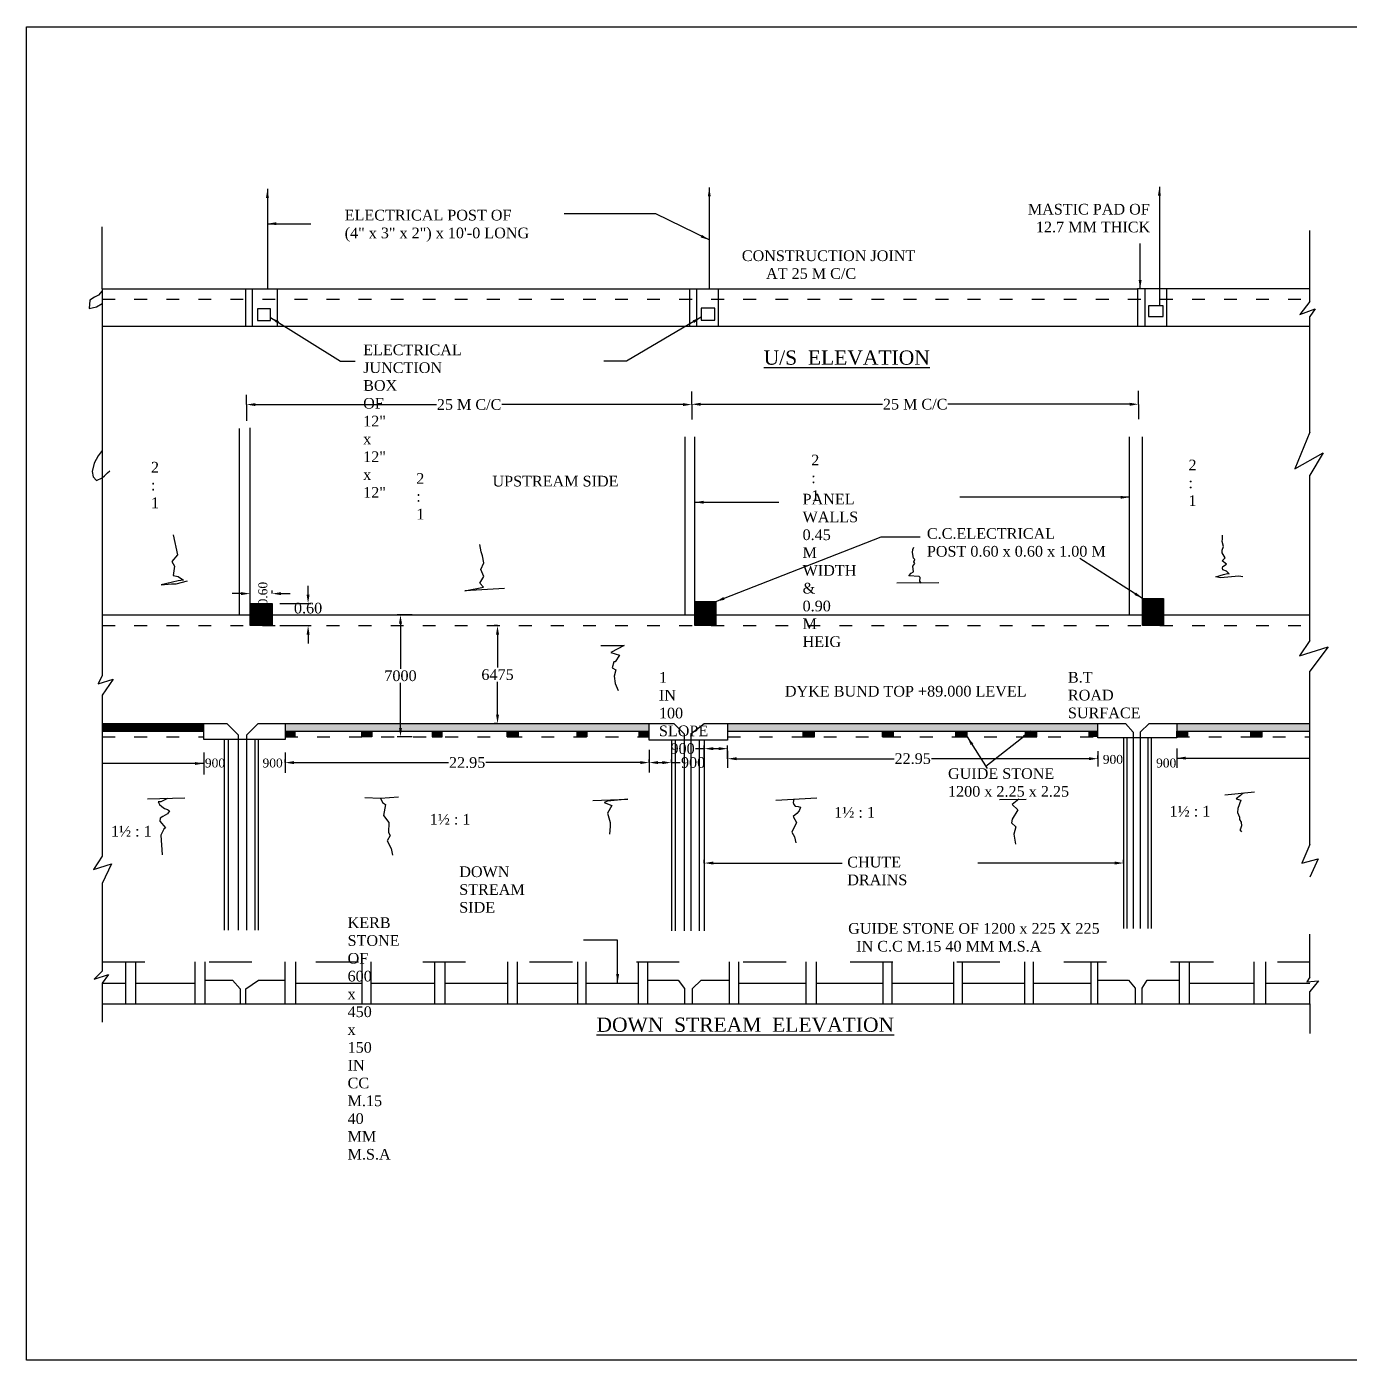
# Model space of a CAD drawing. Header units: millimetres. Extents: x 2 to 121, y 6 to 81.
# Drawn here: x 2.2 to 76.4, y 6.1 to 80.9 of the extents above; entities that cross this region are included whole.
import ezdxf

# ---------------------------------------------------------------- set-up
doc = ezdxf.new("R2010")
doc.units = ezdxf.units.MM
doc.header["$MEASUREMENT"] = 0
doc.linetypes.add('ACAD_ISO03W100', pattern=[30, 12, -18])
for name, color, linetype in [('DIM', 5, 'Continuous'), ('DWG.LINE', 10, 'Continuous'), ('HATCH', 2, 'Continuous'), ('TEXT', 7, 'Continuous')]:
    doc.layers.add(name, color=color, linetype=linetype)
doc.layers.add('DO LINE', color=3, linetype='Continuous', plot=False)
doc.layers.add('TITLE', color=7, linetype='Continuous', lineweight=30)
doc.styles.get("Standard").update_dxf_attribs({"font": 'times.ttf', "height": 0.6})
doc.dimstyles.get("Standard").update_dxf_attribs({"dimtxt": 0.6, "dimasz": 0.5, "dimexe": 0.18, "dimexo": 0.0625, "dimgap": 0.09, "dimtad": 0, "dimtih": 1, "dimtoh": 1, "dimdec": 0, "dimzin": 0, "dimdsep": 46, "dimtxsty": 'Standard', "dimcen": 0.45, "dimclrd": 5, "dimclre": 5, "dimclrt": 4, "dimadec": 0, "dimazin": 0, "dimtfac": 1, "dimtdec": 0, "dimtofl": 0, "dimtmove": 0, "dimatfit": 3, "dimfxl": 0, "dimtolj": 1, "dimtzin": 0, "dimarcsym": 0})
pattern_1 = [(360, (0, 4e-14), (1e-17, 0.05), [0.24, -0.03, 0.005, -0.03, 0.005, -0.065]), (360, (0, 4e-14), (1e-17, 0.05), [-0.34, 0.005, -0.03])]

# ---------------------------------------------------------------- blocks, each defined once
blk = doc.blocks.new('*D2')
at = {"layer": 'Defpoints', "color": 0, "ltscale": 100}
for p in [(16.662, 39.627), (37.112, 39.627), (37.112, 39.627)]:
    blk.add_point(p, dxfattribs=at)
at = {"layer": 'DIM', "color": 5, "lineweight": -2, "ltscale": 100}
for p, q in [((16.662, 39.627), (16.662, 39.807)), ((37.112, 39.627), (37.112, 39.807)), ((17.162, 39.627), (25.839, 39.627)), ((36.612, 39.627), (27.935, 39.627))]:
    blk.add_line(p, q, dxfattribs=at)
at = {"layer": 'DIM', "color": 5, "ltscale": 100}
for points in [[(17.162, 39.711), (17.162, 39.544), (16.662, 39.627)], [(36.612, 39.711), (36.612, 39.544), (37.112, 39.627)]]:
    blk.add_solid(points, dxfattribs=at)
at = {"layer": 'DIM', "color": 4, "ltscale": 100, "insert": (26.887, 39.627), "char_height": 0.6, "attachment_point": 5}
blk.add_mtext('\\A1;22.95', dxfattribs=at)
blk = doc.blocks.new('*D3')
at = {"layer": 'Defpoints', "color": 0, "ltscale": 100}
for p in [(41.516, 39.814), (62.305, 39.845), (62.305, 39.814)]:
    blk.add_point(p, dxfattribs=at)
at = {"layer": 'DIM', "color": 5, "lineweight": -2, "ltscale": 100}
for p, q in [((41.516, 39.845), (41.516, 40.025)), ((42.016, 39.845), (50.862, 39.845)), ((61.805, 39.845), (52.958, 39.845)), ((62.305, 39.845), (62.305, 40.025))]:
    blk.add_line(p, q, dxfattribs=at)
at = {"layer": 'DIM', "color": 5, "ltscale": 100}
for points in [[(42.016, 39.929), (42.016, 39.762), (41.516, 39.845)], [(61.805, 39.929), (61.805, 39.762), (62.305, 39.845)]]:
    blk.add_solid(points, dxfattribs=at)
at = {"layer": 'DIM', "color": 4, "ltscale": 100, "insert": (51.91, 39.845), "char_height": 0.6, "attachment_point": 5}
blk.add_mtext('\\A1;22.95', dxfattribs=at)
blk = doc.blocks.new('*D4')
at = {"layer": 'Defpoints', "color": 0, "ltscale": 100}
for p in [(23.145, 47.923), (23.857, 47.923), (23.857, 41.076)]:
    blk.add_point(p, dxfattribs=at)
at = {"layer": 'DIM', "color": 5, "lineweight": -2, "ltscale": 100}
for p, q in [((23.794, 47.923), (22.965, 47.923)), ((23.145, 47.423), (23.145, 44.895)), ((23.145, 41.576), (23.145, 44.103)), ((23.794, 41.076), (22.965, 41.076))]:
    blk.add_line(p, q, dxfattribs=at)
at = {"layer": 'DIM', "color": 5, "ltscale": 100}
for points in [[(23.062, 47.423), (23.229, 47.423), (23.145, 47.923)], [(23.062, 41.576), (23.229, 41.576), (23.145, 41.076)]]:
    blk.add_solid(points, dxfattribs=at)
at = {"layer": 'DIM', "color": 4, "ltscale": 100, "insert": (23.145, 44.499), "char_height": 0.6, "attachment_point": 5}
blk.add_mtext('\\A1;7000', dxfattribs=at)
blk = doc.blocks.new('*D5')
at = {"layer": 'Defpoints', "color": 0, "ltscale": 100}
for p in [(28.594, 47.315), (28.594, 47.315), (28.594, 41.815)]:
    blk.add_point(p, dxfattribs=at)
at = {"layer": 'DIM', "color": 5, "lineweight": -2, "ltscale": 100}
for p, q in [((28.594, 47.315), (28.414, 47.315)), ((28.594, 46.815), (28.594, 44.961)), ((28.594, 42.315), (28.594, 44.169)), ((28.594, 41.815), (28.414, 41.815))]:
    blk.add_line(p, q, dxfattribs=at)
at = {"layer": 'DIM', "color": 5, "ltscale": 100}
for points in [[(28.511, 46.815), (28.678, 46.815), (28.594, 47.315)], [(28.511, 42.315), (28.678, 42.315), (28.594, 41.815)]]:
    blk.add_solid(points, dxfattribs=at)
at = {"layer": 'DIM', "color": 4, "ltscale": 100, "insert": (28.594, 44.565), "char_height": 0.6, "attachment_point": 5}
blk.add_mtext('\\A1;6475', dxfattribs=at)
blk = doc.blocks.new('*D6')
at = {"layer": 'Defpoints', "color": 0, "ltscale": 100}
for p in [(16.315, 48.556), (17.956, 48.556), (16.315, 47.315)]:
    blk.add_point(p, dxfattribs=at)
at = {"layer": 'DIM', "color": 5, "lineweight": -2, "ltscale": 100}
for p, q in [((17.956, 49.056), (17.956, 49.556)), ((16.377, 48.556), (18.136, 48.556)), ((16.377, 47.315), (18.136, 47.315)), ((17.956, 46.815), (17.956, 46.315))]:
    blk.add_line(p, q, dxfattribs=at)
at = {"layer": 'DIM', "color": 5, "ltscale": 100}
for points in [[(17.872, 49.056), (18.039, 49.056), (17.956, 48.556)], [(17.872, 46.815), (18.039, 46.815), (17.956, 47.315)]]:
    blk.add_solid(points, dxfattribs=at)
at = {"layer": 'DIM', "color": 4, "ltscale": 100, "insert": (17.956, 48.295), "char_height": 0.6, "attachment_point": 5}
blk.add_mtext('\\A1;0.60', dxfattribs=at)
blk = doc.blocks.new('*D7')
at = {"layer": 'Defpoints', "color": 0, "ltscale": 100}
for p in [(14.694, 49.104), (15.943, 49.113), (15.943, 49.104)]:
    blk.add_point(p, dxfattribs=at)
at = {"layer": 'DIM', "color": 5, "lineweight": -2, "ltscale": 100}
for p, q in [((14.194, 49.113), (13.694, 49.113)), ((14.694, 49.113), (14.694, 49.293)), ((15.943, 49.113), (15.943, 49.293)), ((16.443, 49.113), (16.943, 49.113))]:
    blk.add_line(p, q, dxfattribs=at)
at = {"layer": 'DIM', "color": 5, "ltscale": 100}
for points in [[(14.194, 49.197), (14.194, 49.03), (14.694, 49.113)], [(16.443, 49.197), (16.443, 49.03), (15.943, 49.113)]]:
    blk.add_solid(points, dxfattribs=at)
at = {"layer": 'DIM', "color": 4, "ltscale": 100, "insert": (15.42, 49.113), "char_height": 0.6, "attachment_point": 5, "rotation": 90}
blk.add_mtext('\\A1;{\\H0.8333x;0.60}', dxfattribs=at)
blk = doc.blocks.new('*D8')
at = {"layer": 'Defpoints', "color": 0, "ltscale": 100}
for p in [(14.496, 59.784), (39.502, 59.784), (39.502, 59.727)]:
    blk.add_point(p, dxfattribs=at)
at = {"layer": 'DIM', "color": 5, "lineweight": -2, "ltscale": 100}
for p, q in [((14.496, 59.727), (14.496, 59.547)), ((14.996, 59.727), (25.162, 59.727)), ((39.002, 59.727), (28.837, 59.727)), ((39.502, 59.727), (39.502, 59.547))]:
    blk.add_line(p, q, dxfattribs=at)
at = {"layer": 'DIM', "color": 5, "ltscale": 100}
for points in [[(14.996, 59.811), (14.996, 59.644), (14.496, 59.727)], [(39.002, 59.811), (39.002, 59.644), (39.502, 59.727)]]:
    blk.add_solid(points, dxfattribs=at)
at = {"layer": 'DIM', "color": 4, "ltscale": 100, "insert": (26.999, 59.727), "char_height": 0.6, "attachment_point": 5}
blk.add_mtext('\\A1;25 M C/C', dxfattribs=at)
blk = doc.blocks.new('*D9')
at = {"layer": 'Defpoints', "color": 0, "ltscale": 100}
for p in [(39.502, 59.727), (64.593, 59.745), (64.593, 59.727)]:
    blk.add_point(p, dxfattribs=at)
at = {"layer": 'DIM', "color": 5, "lineweight": -2, "ltscale": 100}
for p, q in [((39.502, 59.745), (39.502, 59.925)), ((64.593, 59.745), (64.593, 59.925)), ((40.002, 59.745), (50.21, 59.745)), ((64.093, 59.745), (53.885, 59.745))]:
    blk.add_line(p, q, dxfattribs=at)
at = {"layer": 'DIM', "color": 5, "ltscale": 100}
for points in [[(40.002, 59.828), (40.002, 59.661), (39.502, 59.745)], [(64.093, 59.828), (64.093, 59.661), (64.593, 59.745)]]:
    blk.add_solid(points, dxfattribs=at)
at = {"layer": 'DIM', "color": 4, "ltscale": 100, "insert": (52.048, 59.745), "char_height": 0.6, "attachment_point": 5}
blk.add_mtext('\\A1;25 M C/C', dxfattribs=at)
blk = doc.blocks.new('*D26')
at = {"layer": 'Defpoints', "color": 0, "ltscale": 100}
for p in [(37.112, 39.627), (38.358, 39.627), (38.358, 39.627)]:
    blk.add_point(p, dxfattribs=at)
at = {"layer": 'DIM', "color": 5, "lineweight": -2, "ltscale": 100}
for p, q in [((37.112, 39.627), (37.112, 39.807)), ((38.358, 39.627), (38.358, 39.807)), ((37.612, 39.627), (37.858, 39.627)), ((38.358, 39.627), (38.858, 39.627))]:
    blk.add_line(p, q, dxfattribs=at)
at = {"layer": 'DIM', "color": 5, "ltscale": 100}
for points in [[(37.612, 39.711), (37.612, 39.544), (37.112, 39.627)], [(37.858, 39.711), (37.858, 39.544), (38.358, 39.627)]]:
    blk.add_solid(points, dxfattribs=at)
at = {"layer": 'DIM', "color": 4, "ltscale": 100, "insert": (39.579, 39.627), "char_height": 0.6, "attachment_point": 5}
blk.add_mtext('\\A1;900', dxfattribs=at)
blk = doc.blocks.new('*D27')
at = {"layer": 'Defpoints', "color": 0, "ltscale": 100}
for p in [(40.207, 40.409), (40.207, 39.845), (41.516, 39.845)]:
    blk.add_point(p, dxfattribs=at)
at = {"layer": 'DIM', "color": 5, "lineweight": -2, "ltscale": 100}
for p, q in [((40.207, 39.908), (40.207, 40.589)), ((41.516, 39.908), (41.516, 40.589)), ((40.207, 40.409), (39.707, 40.409)), ((41.016, 40.409), (40.707, 40.409))]:
    blk.add_line(p, q, dxfattribs=at)
at = {"layer": 'DIM', "color": 5, "ltscale": 100}
for points in [[(40.707, 40.493), (40.707, 40.326), (40.207, 40.409)], [(41.016, 40.493), (41.016, 40.326), (41.516, 40.409)]]:
    blk.add_solid(points, dxfattribs=at)
at = {"layer": 'DIM', "color": 4, "ltscale": 100, "insert": (38.986, 40.409), "char_height": 0.6, "attachment_point": 5}
blk.add_mtext('\\A1;900', dxfattribs=at)

msp = doc.modelspace()

# ---------------------------------------------------------------- hatches: boundary and pattern name
at = {"layer": 'HATCH', "ltscale": 100}
h = msp.add_hatch(dxfattribs=at)
h.set_pattern_fill('PLAST', color=256, scale=0.2, angle=90, style=0)
h.paths.add_polyline_path([(40.848, 48.664), (39.67, 48.664), (39.67, 47.315), (40.848, 47.315)])
h.paths.add_polyline_path([(65.996, 48.843), (64.823, 48.843), (64.823, 47.315), (65.996, 47.315)])
h = msp.add_hatch(dxfattribs=at)
h.set_pattern_fill('ACAD_ISO06W100', color=256, scale=0.01, style=0)
h.set_pattern_definition(pattern_1)
h.paths.add_polyline_path([(12.096, 41.815), (6.396, 41.815), (6.396, 41.395), (12.096, 41.395)])
h = msp.add_hatch(dxfattribs=at)
h.set_pattern_fill('ACAD_ISO06W100', color=256, scale=0.01, style=0)
h.set_pattern_definition(pattern_1)
h.paths.add_polyline_path([(37.112, 41.815), (16.662, 41.815), (16.662, 41.395), (37.112, 41.395)])
h = msp.add_hatch(dxfattribs=at)
h.set_pattern_fill('ACAD_ISO06W100', color=256, scale=0.01, style=0)
h.set_pattern_definition(pattern_1)
h.paths.add_polyline_path([(62.305, 41.815), (41.516, 41.815), (41.516, 41.395), (62.305, 41.395)])
h = msp.add_hatch(dxfattribs=at)
h.set_pattern_fill('ACAD_ISO06W100', color=256, scale=0.01, style=0)
h.set_pattern_definition(pattern_1)
h.paths.add_polyline_path([(74.207, 41.815), (66.736, 41.815), (66.736, 41.395), (74.207, 41.395)])

# ---------------------------------------------------------------- linework, layer by layer
at = {"layer": 'DIM', "color": 5, "ltscale": 100}
for p, q in [((40.207, 33.987), (40.207, 34.167)), ((40.707, 33.987), (47.948, 33.987)), ((63.254, 33.987), (55.572, 33.987)), ((63.754, 33.987), (63.754, 34.167))]:
    msp.add_line(p, q, dxfattribs=at)
at = {"layer": 'DIM', "ltscale": 100}
for points in [[(14.496, 59.727), (14.496, 60.269)], [(39.502, 59.727), (39.502, 60.46)], [(64.593, 59.745), (64.593, 60.493)], [(14.496, 59.727), (14.496, 58.814)], [(39.502, 59.727), (39.502, 58.893)], [(64.593, 59.727), (64.593, 58.912)], [(12.096, 40.185), (12.096, 38.967)], [(16.662, 40.202), (16.662, 39.053)], [(37.112, 40.35), (37.112, 39.08)], [(41.516, 40.288), (41.516, 39.341)], [(62.305, 40.275), (62.305, 39.415)], [(66.736, 40.424), (66.736, 39.331)]]:
    msp.add_lwpolyline(points, dxfattribs=at)
at = {"layer": 'DIM', "color": 5, "ltscale": 100}
for points in [[(40.707, 34.071), (40.707, 33.904), (40.207, 33.987)], [(63.254, 34.071), (63.254, 33.904), (63.754, 33.987)]]:
    msp.add_solid(points, dxfattribs=at)
at = {"layer": 'DO LINE', "linetype": 'ACAD_ISO03W100', "ltscale": 0.06}
for points in [[(6.396, 65.646), (74.207, 65.646)], [(6.396, 47.315), (74.207, 47.315)], [(6.396, 41.076), (12.096, 41.076)], [(16.662, 41.076), (37.112, 41.076)], [(41.516, 41.076), (62.305, 41.076)], [(66.736, 41.076), (74.207, 41.076)]]:
    msp.add_lwpolyline(points, dxfattribs=at)
at = {"layer": 'DO LINE', "linetype": 'ACAD_ISO03W100', "ltscale": 0.2}
for points in [[(74.207, 27.587), (74.207, 33.187)], [(6.396, 28.441), (74.207, 28.441)], [(74.207, 26.077), (74.207, 24.413)]]:
    msp.add_lwpolyline(points, dxfattribs=at)
at = {"layer": 'DWG.LINE', "ltscale": 0.2}
for p, q in [((12.096, 40.924), (12.096, 41.815)), ((16.662, 41.815), (16.662, 40.924)), ((37.112, 40.892), (37.112, 41.815)), ((41.516, 41.815), (41.516, 40.892)), ((62.305, 41.018), (62.305, 41.815)), ((66.736, 41.815), (66.736, 41.018)), ((16.662, 40.924), (12.096, 40.924)), ((41.516, 40.892), (37.112, 40.892)), ((66.736, 41.018), (62.305, 41.018))]:
    msp.add_line(p, q, dxfattribs=at)
for points in [[(6.396, 66.22), (6.396, 69.703)], [(74.207, 66.22), (74.207, 69.505)], [(6.396, 66.22), (64.543, 66.22)], [(6.396, 66.22), (6.396, 64.121), (74.207, 64.121), (74.207, 64.679)], [(74.207, 65.509), (74.207, 66.22), (64.543, 66.22)], [(6.396, 64.121), (6.396, 44.508)], [(74.207, 58.171), (74.207, 64.121)], [(74.207, 46.484), (74.207, 55.767)], [(74.207, 35.022), (74.207, 44.758)], [(6.396, 43.413), (6.396, 34.379)], [(6.396, 41.815), (13.385, 41.815)], [(6.396, 41.395), (12.096, 41.395)], [(13.385, 41.815), (14.037, 41.182)], [(14.037, 41.182), (14.037, 30.214)], [(14.502, 41.175), (15.161, 41.815)], [(15.161, 41.815), (38.496, 41.815)], [(16.662, 41.395), (37.112, 41.395)], [(38.496, 41.815), (39.079, 41.235)], [(39.079, 41.235), (39.079, 30.182)], [(39.455, 41.235), (40.208, 41.815)], [(39.455, 41.235), (39.455, 30.182)], [(40.208, 41.815), (63.865, 41.815)], [(41.516, 41.395), (62.305, 41.395)], [(63.865, 41.815), (64.292, 41.344)], [(64.292, 41.344), (64.292, 30.308)], [(64.685, 41.344), (65.198, 41.815)], [(64.685, 41.344), (64.685, 30.308)], [(65.198, 41.815), (74.207, 41.815)], [(66.736, 41.395), (74.207, 41.395)], [(13.239, 40.924), (13.239, 30.214)], [(13.469, 40.924), (13.469, 30.214)], [(14.502, 41.175), (14.502, 30.214)], [(14.959, 40.924), (14.959, 30.214)], [(15.143, 40.924), (15.143, 30.214)], [(38.358, 40.892), (38.358, 30.182)], [(38.577, 40.892), (38.577, 30.182)], [(39.925, 40.892), (39.925, 30.182)], [(40.207, 40.892), (40.207, 30.182)], [(63.754, 41.018), (63.754, 30.308)], [(63.93, 41.018), (63.93, 30.308)], [(65.109, 41.018), (65.109, 30.308)], [(65.305, 41.018), (65.305, 30.308)], [(6.396, 32.842), (6.396, 27.92)], [(7.706, 28.441), (7.706, 26.077)], [(8.262, 28.441), (8.262, 26.077)], [(11.592, 28.441), (11.592, 26.077)], [(12.149, 28.441), (12.149, 26.077)], [(16.641, 28.441), (16.641, 26.077)], [(17.252, 28.441), (17.252, 26.077)], [(20.971, 28.441), (20.971, 26.077)], [(21.473, 28.441), (21.473, 26.077)], [(25.058, 28.441), (25.058, 26.077)], [(25.626, 28.441), (25.626, 26.077)], [(29.152, 28.441), (29.152, 26.077)], [(29.703, 28.441), (29.703, 26.077)], [(33.087, 28.441), (33.087, 26.077)], [(33.552, 28.441), (33.552, 26.077)], [(36.499, 28.441), (36.499, 26.077)], [(37.023, 28.441), (37.023, 26.077)], [(41.608, 28.441), (41.608, 26.077)], [(42.121, 28.441), (42.121, 26.077)], [(45.905, 28.441), (45.905, 26.077)], [(46.483, 28.441), (46.483, 26.077)], [(50.23, 28.441), (50.23, 26.077)], [(50.733, 28.441), (50.733, 26.077)], [(54.193, 28.441), (54.193, 26.077)], [(54.696, 28.441), (54.696, 26.077)], [(58.183, 28.441), (58.183, 26.077)], [(58.669, 28.441), (58.669, 26.077)], [(61.918, 28.441), (61.918, 26.077)], [(62.291, 28.441), (62.291, 26.077)], [(66.881, 28.441), (66.881, 26.077)], [(67.443, 28.441), (67.443, 26.077)], [(71.072, 28.441), (71.072, 26.077)], [(71.726, 28.441), (71.726, 26.077)], [(6.396, 27.25), (7.706, 27.25)], [(6.396, 27.25), (6.396, 25.047)], [(8.262, 27.25), (11.592, 27.25)], [(12.149, 27.408), (13.709, 27.408)], [(13.709, 27.408), (14.137, 26.928), (14.137, 26.077)], [(14.461, 26.077), (14.461, 26.928), (15.162, 27.408)], [(15.162, 27.408), (16.641, 27.408)], [(17.252, 27.25), (20.971, 27.25)], [(21.473, 27.25), (25.058, 27.25)], [(25.626, 27.25), (29.152, 27.25)], [(29.703, 27.25), (33.087, 27.25)], [(33.552, 27.25), (36.499, 27.25)], [(37.023, 27.408), (38.734, 27.408)], [(38.734, 27.408), (39.096, 26.935), (39.096, 26.077)], [(39.549, 26.077), (39.549, 26.935), (40.032, 27.408)], [(40.032, 27.408), (41.608, 27.408)], [(42.121, 27.25), (45.905, 27.25)], [(46.483, 27.25), (50.23, 27.25)], [(50.733, 27.25), (54.193, 27.25)], [(54.696, 27.25), (58.183, 27.25)], [(58.669, 27.25), (61.918, 27.25)], [(62.291, 27.408), (64.034, 27.408)], [(64.034, 27.408), (64.403, 26.972), (64.403, 26.077)], [(64.795, 26.077), (64.795, 26.972), (65.086, 27.408)], [(65.086, 27.408), (66.881, 27.408)], [(67.443, 27.25), (71.072, 27.25)], [(71.726, 27.25), (74.207, 27.25)], [(6.396, 26.077), (74.207, 26.077), (74.207, 26.774)]]:
    msp.add_lwpolyline(points, dxfattribs=at)
at = {"layer": 'DWG.LINE', "ltscale": 100}
for points in [[(6.396, 66.108), (6.193, 65.869), (5.961, 65.765), (5.697, 65.581), (5.665, 65.126), (6.081, 65.214), (6.396, 65.398)], [(14.464, 64.121), (14.464, 66.22)], [(14.836, 64.121), (14.836, 66.22)], [(16.237, 64.121), (16.237, 66.22)], [(39.381, 66.22), (39.381, 64.121)], [(39.774, 66.22), (39.774, 64.121)], [(40.994, 66.22), (40.994, 64.121)], [(64.543, 66.22), (64.543, 64.363), (64.543, 64.121)], [(64.951, 66.22), (64.951, 64.121)], [(66.171, 66.22), (66.171, 64.121)], [(65.149, 65.27), (65.149, 64.671), (65.983, 64.671), (65.983, 65.27), (65.149, 65.27)], [(74.207, 65.509), (73.652, 64.777), (74.511, 65.11), (74.207, 64.679)], [(15.122, 65.096), (15.122, 64.441), (15.852, 64.441), (15.852, 65.096), (15.122, 65.096)], [(40.027, 65.141), (40.027, 64.475), (40.802, 64.475), (40.802, 65.141), (40.027, 65.141)], [(14.694, 47.923), (14.694, 58.423)], [(14.089, 58.386), (14.089, 47.923)], [(39.128, 47.923), (39.128, 57.914)], [(39.67, 47.923), (39.67, 57.914)], [(64.085, 47.923), (64.085, 57.914)], [(64.823, 47.923), (64.823, 57.914)], [(74.207, 58.171), (73.379, 56.111), (74.964, 57.026), (74.207, 55.767)], [(6.396, 57.146), (6.163, 56.854), (5.947, 56.435), (5.825, 55.974), (5.887, 55.675), (6.066, 55.468), (6.396, 55.607), (6.527, 55.734), (6.586, 55.791), (6.691, 55.893), (6.819, 56.017)], [(6.396, 47.923), (14.694, 47.923)], [(15.943, 47.923), (39.67, 47.923)], [(40.848, 47.923), (64.823, 47.923)], [(65.996, 47.923), (74.207, 47.923)], [(74.207, 46.484), (73.633, 45.629), (75.241, 46.135), (74.207, 44.758)], [(6.396, 44.508), (6.175, 44.044), (7.015, 44.318), (6.396, 43.413)], [(17.21, 41.395), (17.21, 41.076)], [(20.953, 41.395), (20.953, 41.076)], [(21.533, 41.395), (21.533, 41.076), (20.953, 41.076)], [(24.931, 41.395), (24.931, 41.075), (25.477, 41.075), (25.477, 41.395)], [(25.013, 41.395), (25.498, 41.395), (25.498, 41.395)], [(29.14, 41.395), (29.14, 41.072), (29.774, 41.076), (29.774, 41.395)], [(33.053, 41.395), (33.053, 41.076)], [(33.605, 41.395), (33.605, 41.077), (33.053, 41.076)], [(36.541, 41.395), (36.541, 41.076)], [(45.755, 41.395), (45.755, 41.072), (46.389, 41.076), (46.389, 41.395)], [(50.206, 41.395), (50.206, 41.072), (50.84, 41.076), (50.84, 41.395)], [(54.338, 41.395), (54.338, 41.072), (54.972, 41.076), (54.972, 41.395)], [(58.247, 41.395), (58.247, 41.072), (58.881, 41.076), (58.881, 41.395)], [(66.736, 41.395), (66.736, 41.072), (67.37, 41.076), (67.37, 41.395)], [(70.898, 41.395), (70.898, 41.072), (71.532, 41.076), (71.532, 41.395)], [(74.207, 35.022), (73.767, 33.973), (74.676, 34.231), (74.207, 33.187)], [(6.396, 34.379), (5.907, 33.632), (6.917, 33.94), (6.396, 32.842)], [(6.396, 27.92), (5.936, 27.476), (6.744, 27.721), (6.396, 27.25)], [(74.207, 27.587), (74.042, 27.326), (74.702, 27.371), (74.207, 26.774)]]:
    msp.add_lwpolyline(points, dxfattribs=at)
for points in [[(64.823, 48.843), (65.996, 48.843), (65.996, 47.315), (64.823, 47.315)], [(14.694, 48.556), (15.943, 48.556), (15.943, 47.315), (14.694, 47.315)], [(39.67, 48.664), (40.848, 48.664), (40.848, 47.315), (39.67, 47.315)]]:
    msp.add_lwpolyline(points, close=True, dxfattribs=at)
at = {"layer": 'HATCH', "ltscale": 100}
for p, q in [((14.7, 47.315), (14.7, 48.556)), ((14.738, 47.315), (14.738, 48.556)), ((14.744, 47.315), (14.744, 48.556)), ((14.75, 47.315), (14.75, 48.556)), ((14.788, 47.315), (14.788, 48.556)), ((14.794, 47.315), (14.794, 48.556)), ((14.8, 47.315), (14.8, 48.556)), ((14.838, 47.315), (14.838, 48.556)), ((14.844, 47.315), (14.844, 48.556)), ((14.85, 47.315), (14.85, 48.556)), ((14.888, 47.315), (14.888, 48.556)), ((14.894, 47.315), (14.894, 48.556)), ((14.9, 47.315), (14.9, 48.556)), ((14.938, 47.315), (14.938, 48.556)), ((14.944, 47.315), (14.944, 48.556)), ((14.95, 47.315), (14.95, 48.556)), ((14.988, 47.315), (14.988, 48.556)), ((14.994, 47.315), (14.994, 48.556)), ((15, 47.315), (15, 48.556)), ((15.038, 47.315), (15.038, 48.556)), ((15.044, 47.315), (15.044, 48.556)), ((15.05, 47.315), (15.05, 48.556)), ((15.088, 47.315), (15.088, 48.556)), ((15.094, 47.315), (15.094, 48.556)), ((15.1, 47.315), (15.1, 48.556)), ((15.138, 47.315), (15.138, 48.556)), ((15.144, 47.315), (15.144, 48.556)), ((15.15, 47.315), (15.15, 48.556)), ((15.188, 47.315), (15.188, 48.556)), ((15.194, 47.315), (15.194, 48.556)), ((15.2, 47.315), (15.2, 48.556)), ((15.238, 47.315), (15.238, 48.556)), ((15.244, 47.315), (15.244, 48.556)), ((15.25, 47.315), (15.25, 48.556)), ((15.288, 47.315), (15.288, 48.556)), ((15.294, 47.315), (15.294, 48.556)), ((15.3, 47.315), (15.3, 48.556)), ((15.338, 47.315), (15.338, 48.556)), ((15.344, 47.315), (15.344, 48.556)), ((15.35, 47.315), (15.35, 48.556)), ((15.388, 47.315), (15.388, 48.556)), ((15.394, 47.315), (15.394, 48.556)), ((15.4, 47.315), (15.4, 48.556)), ((15.438, 47.315), (15.438, 48.556)), ((15.444, 47.315), (15.444, 48.556)), ((15.45, 47.315), (15.45, 48.556)), ((15.488, 47.315), (15.488, 48.556)), ((15.494, 47.315), (15.494, 48.556)), ((15.5, 47.315), (15.5, 48.556)), ((15.538, 47.315), (15.538, 48.556)), ((15.544, 47.315), (15.544, 48.556)), ((15.55, 47.315), (15.55, 48.556)), ((15.588, 47.315), (15.588, 48.556)), ((15.594, 47.315), (15.594, 48.556)), ((15.6, 47.315), (15.6, 48.556)), ((15.638, 47.315), (15.638, 48.556)), ((15.644, 47.315), (15.644, 48.556)), ((15.65, 47.315), (15.65, 48.556)), ((15.688, 47.315), (15.688, 48.556)), ((15.694, 47.315), (15.694, 48.556)), ((15.7, 47.315), (15.7, 48.556)), ((15.738, 47.315), (15.738, 48.556)), ((15.744, 47.315), (15.744, 48.556)), ((15.75, 47.315), (15.75, 48.556)), ((15.788, 47.315), (15.788, 48.556)), ((15.794, 47.315), (15.794, 48.556)), ((15.8, 47.315), (15.8, 48.556)), ((15.838, 47.315), (15.838, 48.556)), ((15.844, 47.315), (15.844, 48.556)), ((15.85, 47.315), (15.85, 48.556)), ((15.888, 47.315), (15.888, 48.556)), ((15.894, 47.315), (15.894, 48.556)), ((15.9, 47.315), (15.9, 48.556)), ((15.938, 47.315), (15.938, 48.556)), ((16.688, 41.076), (16.688, 41.395)), ((16.694, 41.076), (16.694, 41.395)), ((16.7, 41.076), (16.7, 41.395)), ((16.738, 41.076), (16.738, 41.395)), ((16.744, 41.076), (16.744, 41.395)), ((16.75, 41.076), (16.75, 41.395)), ((16.788, 41.076), (16.788, 41.395)), ((16.794, 41.076), (16.794, 41.395)), ((16.8, 41.076), (16.8, 41.395)), ((16.838, 41.076), (16.838, 41.395)), ((16.844, 41.076), (16.844, 41.395)), ((16.85, 41.076), (16.85, 41.395)), ((16.888, 41.076), (16.888, 41.395)), ((16.894, 41.076), (16.894, 41.395)), ((16.9, 41.076), (16.9, 41.395)), ((16.938, 41.076), (16.938, 41.395)), ((16.944, 41.076), (16.944, 41.395)), ((16.95, 41.076), (16.95, 41.395)), ((16.988, 41.076), (16.988, 41.395)), ((16.994, 41.076), (16.994, 41.395)), ((17, 41.076), (17, 41.395)), ((17.038, 41.076), (17.038, 41.395)), ((17.044, 41.076), (17.044, 41.395)), ((17.05, 41.076), (17.05, 41.395)), ((17.088, 41.076), (17.088, 41.395)), ((17.094, 41.076), (17.094, 41.395)), ((17.1, 41.076), (17.1, 41.395)), ((17.138, 41.076), (17.138, 41.395)), ((17.144, 41.076), (17.144, 41.395)), ((17.15, 41.076), (17.15, 41.395)), ((17.188, 41.076), (17.188, 41.395)), ((17.194, 41.076), (17.194, 41.395)), ((17.2, 41.076), (17.2, 41.395)), ((20.988, 41.076), (20.988, 41.395)), ((20.994, 41.076), (20.994, 41.395)), ((21, 41.076), (21, 41.395)), ((21.038, 41.076), (21.038, 41.395)), ((21.044, 41.076), (21.044, 41.395)), ((21.05, 41.076), (21.05, 41.395)), ((21.088, 41.076), (21.088, 41.395)), ((21.094, 41.076), (21.094, 41.395)), ((21.1, 41.076), (21.1, 41.395)), ((21.138, 41.076), (21.138, 41.395)), ((21.144, 41.076), (21.144, 41.395)), ((21.15, 41.076), (21.15, 41.395)), ((21.188, 41.076), (21.188, 41.395)), ((21.194, 41.076), (21.194, 41.395)), ((21.2, 41.076), (21.2, 41.395)), ((21.238, 41.076), (21.238, 41.395)), ((21.244, 41.076), (21.244, 41.395)), ((21.25, 41.076), (21.25, 41.395)), ((21.288, 41.076), (21.288, 41.395)), ((21.294, 41.076), (21.294, 41.395)), ((21.3, 41.076), (21.3, 41.395)), ((21.338, 41.076), (21.338, 41.395)), ((21.344, 41.076), (21.344, 41.395)), ((21.35, 41.076), (21.35, 41.395)), ((21.388, 41.076), (21.388, 41.395)), ((21.394, 41.076), (21.394, 41.395)), ((21.4, 41.076), (21.4, 41.395)), ((21.438, 41.076), (21.438, 41.395)), ((21.444, 41.076), (21.444, 41.395)), ((21.45, 41.076), (21.45, 41.395)), ((21.488, 41.076), (21.488, 41.395)), ((21.494, 41.076), (21.494, 41.395)), ((21.5, 41.076), (21.5, 41.395)), ((24.938, 41.076), (24.938, 41.395)), ((24.944, 41.076), (24.944, 41.395)), ((24.95, 41.076), (24.95, 41.395)), ((24.988, 41.076), (24.988, 41.395)), ((24.994, 41.076), (24.994, 41.395)), ((25, 41.076), (25, 41.395)), ((25.038, 41.076), (25.038, 41.395)), ((25.044, 41.076), (25.044, 41.395)), ((25.05, 41.076), (25.05, 41.395)), ((25.088, 41.076), (25.088, 41.395)), ((25.094, 41.076), (25.094, 41.395)), ((25.1, 41.076), (25.1, 41.395)), ((25.138, 41.076), (25.138, 41.395)), ((25.144, 41.076), (25.144, 41.395)), ((25.15, 41.076), (25.15, 41.395)), ((25.188, 41.076), (25.188, 41.395)), ((25.194, 41.076), (25.194, 41.395)), ((25.2, 41.076), (25.2, 41.395)), ((25.238, 41.076), (25.238, 41.395)), ((25.244, 41.076), (25.244, 41.395)), ((25.25, 41.076), (25.25, 41.395)), ((25.288, 41.076), (25.288, 41.395)), ((25.294, 41.076), (25.294, 41.395)), ((25.3, 41.076), (25.3, 41.395)), ((25.338, 41.076), (25.338, 41.395)), ((25.344, 41.076), (25.344, 41.395)), ((25.35, 41.076), (25.35, 41.395)), ((25.388, 41.076), (25.388, 41.395)), ((25.394, 41.076), (25.394, 41.395)), ((25.4, 41.076), (25.4, 41.395)), ((25.438, 41.076), (25.438, 41.395)), ((25.444, 41.076), (25.444, 41.395)), ((25.45, 41.076), (25.45, 41.395)), ((29.144, 41.076), (29.144, 41.395)), ((29.15, 41.076), (29.15, 41.395)), ((29.188, 41.076), (29.188, 41.395)), ((29.194, 41.076), (29.194, 41.395)), ((29.2, 41.076), (29.2, 41.395)), ((29.238, 41.076), (29.238, 41.395)), ((29.244, 41.076), (29.244, 41.395)), ((29.25, 41.076), (29.25, 41.395)), ((29.288, 41.076), (29.288, 41.395)), ((29.294, 41.076), (29.294, 41.395)), ((29.3, 41.076), (29.3, 41.395)), ((29.338, 41.076), (29.338, 41.395)), ((29.344, 41.076), (29.344, 41.395)), ((29.35, 41.076), (29.35, 41.395)), ((29.388, 41.076), (29.388, 41.395)), ((29.394, 41.076), (29.394, 41.395)), ((29.4, 41.076), (29.4, 41.395)), ((29.438, 41.076), (29.438, 41.395)), ((29.444, 41.076), (29.444, 41.395)), ((29.45, 41.076), (29.45, 41.395)), ((29.488, 41.076), (29.488, 41.395)), ((29.494, 41.076), (29.494, 41.395)), ((29.5, 41.076), (29.5, 41.395)), ((29.538, 41.076), (29.538, 41.395)), ((29.544, 41.076), (29.544, 41.395)), ((29.55, 41.076), (29.55, 41.395)), ((29.588, 41.076), (29.588, 41.395)), ((29.594, 41.076), (29.594, 41.395)), ((29.6, 41.076), (29.6, 41.395)), ((29.638, 41.076), (29.638, 41.395)), ((29.644, 41.076), (29.644, 41.395)), ((29.65, 41.076), (29.65, 41.395)), ((29.688, 41.076), (29.688, 41.395)), ((29.694, 41.076), (29.694, 41.395)), ((29.7, 41.076), (29.7, 41.395)), ((29.738, 41.076), (29.738, 41.395)), ((29.744, 41.076), (29.744, 41.395)), ((29.75, 41.076), (29.75, 41.395)), ((33.088, 41.076), (33.088, 41.395)), ((33.094, 41.076), (33.094, 41.395)), ((33.1, 41.076), (33.1, 41.395)), ((33.138, 41.076), (33.138, 41.395)), ((33.144, 41.076), (33.144, 41.395)), ((33.15, 41.076), (33.15, 41.395)), ((33.188, 41.076), (33.188, 41.395)), ((33.194, 41.076), (33.194, 41.395)), ((33.2, 41.076), (33.2, 41.395)), ((33.237, 41.076), (33.237, 41.395)), ((33.244, 41.076), (33.244, 41.395)), ((33.25, 41.076), (33.25, 41.395)), ((33.288, 41.076), (33.288, 41.395)), ((33.294, 41.076), (33.294, 41.395)), ((33.3, 41.076), (33.3, 41.395)), ((33.338, 41.076), (33.338, 41.395)), ((33.344, 41.076), (33.344, 41.395)), ((33.35, 41.076), (33.35, 41.395)), ((33.388, 41.076), (33.388, 41.395)), ((33.394, 41.076), (33.394, 41.395)), ((33.4, 41.076), (33.4, 41.395)), ((33.438, 41.076), (33.438, 41.395)), ((33.444, 41.076), (33.444, 41.395)), ((33.45, 41.076), (33.45, 41.395)), ((33.487, 41.076), (33.487, 41.395)), ((33.494, 41.076), (33.494, 41.395)), ((33.5, 41.076), (33.5, 41.395)), ((33.538, 41.077), (33.538, 41.395)), ((33.544, 41.077), (33.544, 41.395)), ((33.55, 41.077), (33.55, 41.395)), ((33.588, 41.077), (33.588, 41.395)), ((33.594, 41.077), (33.594, 41.395)), ((33.6, 41.077), (33.6, 41.395)), ((36.544, 41.076), (36.544, 41.395)), ((36.55, 41.076), (36.55, 41.395)), ((36.588, 41.076), (36.588, 41.395)), ((36.594, 41.076), (36.594, 41.395)), ((36.6, 41.076), (36.6, 41.395)), ((36.638, 41.076), (36.638, 41.395)), ((36.644, 41.076), (36.644, 41.395)), ((36.65, 41.076), (36.65, 41.395)), ((36.688, 41.076), (36.688, 41.395)), ((36.694, 41.076), (36.694, 41.395)), ((36.7, 41.076), (36.7, 41.395)), ((36.737, 41.076), (36.737, 41.395)), ((36.744, 41.076), (36.744, 41.395)), ((36.75, 41.076), (36.75, 41.395)), ((36.788, 41.076), (36.788, 41.395)), ((36.794, 41.076), (36.794, 41.395)), ((36.8, 41.076), (36.8, 41.395)), ((36.838, 41.076), (36.838, 41.395)), ((36.844, 41.076), (36.844, 41.395)), ((36.85, 41.076), (36.85, 41.395)), ((36.888, 41.076), (36.888, 41.395)), ((36.894, 41.076), (36.894, 41.395)), ((36.9, 41.076), (36.9, 41.395)), ((36.938, 41.076), (36.938, 41.395)), ((36.944, 41.076), (36.944, 41.395)), ((36.95, 41.076), (36.95, 41.395)), ((36.987, 41.076), (36.987, 41.395)), ((36.994, 41.076), (36.994, 41.395)), ((37, 41.076), (37, 41.395)), ((37.038, 41.076), (37.038, 41.395)), ((37.044, 41.076), (37.044, 41.395)), ((37.05, 41.076), (37.05, 41.395)), ((37.088, 41.076), (37.088, 41.395)), ((37.094, 41.076), (37.094, 41.395)), ((37.1, 41.076), (37.1, 41.395)), ((45.759, 41.076), (45.759, 41.395)), ((45.765, 41.076), (45.765, 41.395)), ((45.802, 41.076), (45.802, 41.395)), ((45.809, 41.076), (45.809, 41.395)), ((45.815, 41.076), (45.815, 41.395)), ((45.852, 41.076), (45.852, 41.395)), ((45.859, 41.076), (45.859, 41.395)), ((45.865, 41.076), (45.865, 41.395)), ((45.902, 41.076), (45.902, 41.395)), ((45.909, 41.076), (45.909, 41.395)), ((45.915, 41.076), (45.915, 41.395)), ((45.952, 41.076), (45.952, 41.395)), ((45.959, 41.076), (45.959, 41.395)), ((45.965, 41.076), (45.965, 41.395)), ((46.002, 41.076), (46.002, 41.395)), ((46.009, 41.076), (46.009, 41.395)), ((46.015, 41.076), (46.015, 41.395)), ((46.052, 41.076), (46.052, 41.395)), ((46.059, 41.076), (46.059, 41.395)), ((46.065, 41.076), (46.065, 41.395)), ((46.102, 41.076), (46.102, 41.395)), ((46.109, 41.076), (46.109, 41.395)), ((46.115, 41.076), (46.115, 41.395)), ((46.152, 41.076), (46.152, 41.395)), ((46.159, 41.076), (46.159, 41.395)), ((46.165, 41.076), (46.165, 41.395)), ((46.202, 41.076), (46.202, 41.395)), ((46.209, 41.076), (46.209, 41.395)), ((46.215, 41.076), (46.215, 41.395)), ((46.252, 41.076), (46.252, 41.395)), ((46.259, 41.076), (46.259, 41.395)), ((46.265, 41.076), (46.265, 41.395)), ((46.302, 41.076), (46.302, 41.395)), ((46.309, 41.076), (46.309, 41.395)), ((46.315, 41.076), (46.315, 41.395)), ((46.352, 41.076), (46.352, 41.395)), ((46.359, 41.076), (46.359, 41.395)), ((46.365, 41.076), (46.365, 41.395)), ((50.21, 41.076), (50.21, 41.395)), ((50.216, 41.076), (50.216, 41.395)), ((50.254, 41.076), (50.254, 41.395)), ((50.26, 41.076), (50.26, 41.395)), ((50.266, 41.076), (50.266, 41.395)), ((50.304, 41.076), (50.304, 41.395)), ((50.31, 41.076), (50.31, 41.395)), ((50.316, 41.076), (50.316, 41.395)), ((50.354, 41.076), (50.354, 41.395)), ((50.36, 41.076), (50.36, 41.395)), ((50.366, 41.076), (50.366, 41.395)), ((50.404, 41.076), (50.404, 41.395)), ((50.41, 41.076), (50.41, 41.395)), ((50.416, 41.076), (50.416, 41.395)), ((50.454, 41.076), (50.454, 41.395)), ((50.46, 41.076), (50.46, 41.395)), ((50.466, 41.076), (50.466, 41.395)), ((50.504, 41.076), (50.504, 41.395)), ((50.51, 41.076), (50.51, 41.395)), ((50.516, 41.076), (50.516, 41.395)), ((50.554, 41.076), (50.554, 41.395)), ((50.56, 41.076), (50.56, 41.395)), ((50.566, 41.076), (50.566, 41.395)), ((50.604, 41.076), (50.604, 41.395)), ((50.61, 41.076), (50.61, 41.395)), ((50.616, 41.076), (50.616, 41.395)), ((50.654, 41.076), (50.654, 41.395)), ((50.66, 41.076), (50.66, 41.395)), ((50.666, 41.076), (50.666, 41.395)), ((50.704, 41.076), (50.704, 41.395)), ((50.71, 41.076), (50.71, 41.395)), ((50.716, 41.076), (50.716, 41.395)), ((50.754, 41.076), (50.754, 41.395)), ((50.76, 41.076), (50.76, 41.395)), ((50.766, 41.076), (50.766, 41.395)), ((50.804, 41.076), (50.804, 41.395)), ((50.81, 41.076), (50.81, 41.395)), ((50.816, 41.076), (50.816, 41.395)), ((54.342, 41.076), (54.342, 41.395)), ((54.348, 41.076), (54.348, 41.395)), ((54.386, 41.076), (54.386, 41.395)), ((54.392, 41.076), (54.392, 41.395)), ((54.398, 41.076), (54.398, 41.395)), ((54.436, 41.076), (54.436, 41.395)), ((54.442, 41.076), (54.442, 41.395)), ((54.448, 41.076), (54.448, 41.395)), ((54.486, 41.076), (54.486, 41.395)), ((54.492, 41.076), (54.492, 41.395)), ((54.498, 41.076), (54.498, 41.395)), ((54.536, 41.076), (54.536, 41.395)), ((54.542, 41.076), (54.542, 41.395)), ((54.548, 41.076), (54.548, 41.395)), ((54.586, 41.076), (54.586, 41.395)), ((54.592, 41.076), (54.592, 41.395)), ((54.598, 41.076), (54.598, 41.395)), ((54.636, 41.076), (54.636, 41.395)), ((54.642, 41.076), (54.642, 41.395)), ((54.648, 41.076), (54.648, 41.395)), ((54.686, 41.076), (54.686, 41.395)), ((54.692, 41.076), (54.692, 41.395)), ((54.698, 41.076), (54.698, 41.395)), ((54.736, 41.076), (54.736, 41.395)), ((54.742, 41.076), (54.742, 41.395)), ((54.748, 41.076), (54.748, 41.395)), ((54.786, 41.076), (54.786, 41.395)), ((54.792, 41.076), (54.792, 41.395)), ((54.798, 41.076), (54.798, 41.395)), ((54.836, 41.076), (54.836, 41.395)), ((54.842, 41.076), (54.842, 41.395)), ((54.848, 41.076), (54.848, 41.395)), ((54.886, 41.076), (54.886, 41.395)), ((54.892, 41.076), (54.892, 41.395)), ((54.898, 41.076), (54.898, 41.395)), ((54.936, 41.076), (54.936, 41.395)), ((54.942, 41.076), (54.942, 41.395)), ((54.948, 41.076), (54.948, 41.395)), ((58.251, 41.076), (58.251, 41.395)), ((58.257, 41.076), (58.257, 41.395)), ((58.295, 41.076), (58.295, 41.395)), ((58.301, 41.076), (58.301, 41.395)), ((58.307, 41.076), (58.307, 41.395)), ((58.345, 41.076), (58.345, 41.395)), ((58.351, 41.076), (58.351, 41.395)), ((58.357, 41.076), (58.357, 41.395)), ((58.395, 41.076), (58.395, 41.395)), ((58.401, 41.076), (58.401, 41.395)), ((58.407, 41.076), (58.407, 41.395)), ((58.445, 41.076), (58.445, 41.395)), ((58.451, 41.076), (58.451, 41.395)), ((58.457, 41.076), (58.457, 41.395)), ((58.495, 41.076), (58.495, 41.395)), ((58.501, 41.076), (58.501, 41.395)), ((58.507, 41.076), (58.507, 41.395)), ((58.545, 41.076), (58.545, 41.395)), ((58.551, 41.076), (58.551, 41.395)), ((58.557, 41.076), (58.557, 41.395)), ((58.595, 41.076), (58.595, 41.395)), ((58.601, 41.076), (58.601, 41.395)), ((58.607, 41.076), (58.607, 41.395)), ((58.645, 41.076), (58.645, 41.395)), ((58.651, 41.076), (58.651, 41.395)), ((58.657, 41.076), (58.657, 41.395)), ((58.695, 41.076), (58.695, 41.395)), ((58.701, 41.076), (58.701, 41.395)), ((58.707, 41.076), (58.707, 41.395)), ((58.745, 41.076), (58.745, 41.395)), ((58.751, 41.076), (58.751, 41.395)), ((58.757, 41.076), (58.757, 41.395)), ((58.795, 41.076), (58.795, 41.395)), ((58.801, 41.076), (58.801, 41.395)), ((58.807, 41.076), (58.807, 41.395)), ((58.845, 41.076), (58.845, 41.395)), ((58.851, 41.076), (58.851, 41.395)), ((58.857, 41.076), (58.857, 41.395)), ((61.82, 41.076), (61.82, 41.395)), ((61.826, 41.076), (61.826, 41.395)), ((61.832, 41.076), (61.832, 41.395)), ((61.87, 41.076), (61.87, 41.395)), ((61.876, 41.076), (61.876, 41.395)), ((61.882, 41.076), (61.882, 41.395)), ((61.92, 41.076), (61.92, 41.395)), ((61.926, 41.076), (61.926, 41.395)), ((61.932, 41.076), (61.932, 41.395)), ((61.97, 41.076), (61.97, 41.395)), ((61.976, 41.076), (61.976, 41.395)), ((61.982, 41.076), (61.982, 41.395)), ((62.02, 41.076), (62.02, 41.395)), ((62.026, 41.076), (62.026, 41.395)), ((62.032, 41.076), (62.032, 41.395)), ((62.07, 41.076), (62.07, 41.395)), ((62.076, 41.076), (62.076, 41.395)), ((62.082, 41.076), (62.082, 41.395)), ((62.12, 41.076), (62.12, 41.395)), ((62.126, 41.076), (62.126, 41.395)), ((62.132, 41.076), (62.132, 41.395)), ((62.17, 41.076), (62.17, 41.395)), ((62.176, 41.076), (62.176, 41.395)), ((62.182, 41.076), (62.182, 41.395)), ((62.22, 41.076), (62.22, 41.395)), ((62.226, 41.076), (62.226, 41.395)), ((62.232, 41.076), (62.232, 41.395)), ((62.27, 41.076), (62.27, 41.395)), ((62.276, 41.076), (62.276, 41.395)), ((62.282, 41.076), (62.282, 41.395)), ((66.74, 41.076), (66.74, 41.395)), ((66.746, 41.076), (66.746, 41.395)), ((66.784, 41.076), (66.784, 41.395)), ((66.79, 41.076), (66.79, 41.395)), ((66.796, 41.076), (66.796, 41.395)), ((66.834, 41.076), (66.834, 41.395)), ((66.84, 41.076), (66.84, 41.395)), ((66.846, 41.076), (66.846, 41.395)), ((66.884, 41.076), (66.884, 41.395)), ((66.89, 41.076), (66.89, 41.395)), ((66.896, 41.076), (66.896, 41.395)), ((66.934, 41.076), (66.934, 41.395)), ((66.94, 41.076), (66.94, 41.395)), ((66.946, 41.076), (66.946, 41.395)), ((66.984, 41.076), (66.984, 41.395)), ((66.99, 41.076), (66.99, 41.395)), ((66.996, 41.076), (66.996, 41.395)), ((67.034, 41.076), (67.034, 41.395)), ((67.04, 41.076), (67.04, 41.395)), ((67.046, 41.076), (67.046, 41.395)), ((67.084, 41.076), (67.084, 41.395)), ((67.09, 41.076), (67.09, 41.395)), ((67.096, 41.076), (67.096, 41.395)), ((67.134, 41.076), (67.134, 41.395)), ((67.14, 41.076), (67.14, 41.395)), ((67.146, 41.076), (67.146, 41.395)), ((67.184, 41.076), (67.184, 41.395)), ((67.19, 41.076), (67.19, 41.395)), ((67.196, 41.076), (67.196, 41.395)), ((67.234, 41.076), (67.234, 41.395)), ((67.24, 41.076), (67.24, 41.395)), ((67.246, 41.076), (67.246, 41.395)), ((67.284, 41.076), (67.284, 41.395)), ((67.29, 41.076), (67.29, 41.395)), ((67.296, 41.076), (67.296, 41.395)), ((67.334, 41.076), (67.334, 41.395)), ((67.34, 41.076), (67.34, 41.395)), ((67.346, 41.076), (67.346, 41.395)), ((70.902, 41.076), (70.902, 41.395)), ((70.909, 41.076), (70.909, 41.395)), ((70.946, 41.076), (70.946, 41.395)), ((70.952, 41.076), (70.952, 41.395)), ((70.959, 41.076), (70.959, 41.395)), ((70.996, 41.076), (70.996, 41.395)), ((71.002, 41.076), (71.002, 41.395)), ((71.009, 41.076), (71.009, 41.395)), ((71.046, 41.076), (71.046, 41.395)), ((71.052, 41.076), (71.052, 41.395)), ((71.059, 41.076), (71.059, 41.395)), ((71.096, 41.076), (71.096, 41.395)), ((71.102, 41.076), (71.102, 41.395)), ((71.109, 41.076), (71.109, 41.395)), ((71.146, 41.076), (71.146, 41.395)), ((71.152, 41.076), (71.152, 41.395)), ((71.159, 41.076), (71.159, 41.395)), ((71.196, 41.076), (71.196, 41.395)), ((71.202, 41.076), (71.202, 41.395)), ((71.209, 41.076), (71.209, 41.395)), ((71.246, 41.076), (71.246, 41.395)), ((71.252, 41.076), (71.252, 41.395)), ((71.259, 41.076), (71.259, 41.395)), ((71.296, 41.076), (71.296, 41.395)), ((71.302, 41.076), (71.302, 41.395)), ((71.309, 41.076), (71.309, 41.395)), ((71.346, 41.076), (71.346, 41.395)), ((71.352, 41.076), (71.352, 41.395)), ((71.359, 41.076), (71.359, 41.395)), ((71.396, 41.076), (71.396, 41.395)), ((71.402, 41.076), (71.402, 41.395)), ((71.409, 41.076), (71.409, 41.395)), ((71.446, 41.076), (71.446, 41.395)), ((71.452, 41.076), (71.452, 41.395)), ((71.459, 41.076), (71.459, 41.395)), ((71.496, 41.076), (71.496, 41.395)), ((71.502, 41.076), (71.502, 41.395)), ((71.509, 41.076), (71.509, 41.395))]:
    msp.add_line(p, q, dxfattribs=at)
for points in [[(10.375, 52.416), (10.618, 51.287), (10.31, 50.916), (10.461, 50.658), (10.382, 50.137), (10.654, 50.07), (10.962, 49.863), (10.668, 49.827), (9.702, 49.598), (10.282, 49.655), (10.554, 49.662), (11.183, 49.834)], [(28.995, 49.406), (26.76, 49.272), (27.803, 49.48), (27.594, 49.704), (27.818, 50.076), (27.654, 50.463), (27.833, 50.835), (27.758, 51.237), (27.669, 51.46), (27.609, 51.877)], [(52.389, 49.706), (52.311, 49.816), (52.324, 50.011), (52.272, 50.076), (51.693, 50.109), (51.823, 50.271), (51.959, 50.336), (51.927, 50.663), (52.024, 50.813), (51.979, 50.891), (52.031, 51.033), (51.959, 51.105), (51.907, 51.423), (51.914, 51.586), (51.966, 51.729)], [(70.453, 50.05), (70.224, 50.098), (69.195, 49.992), (68.934, 50.05), (69.367, 50.188), (69.595, 50.237), (69.685, 50.229), (69.538, 50.368), (69.318, 50.449), (69.302, 50.547), (69.334, 50.637), (69.53, 50.759), (69.293, 50.947), (69.465, 51.118), (69.285, 51.395), (69.293, 51.558), (69.359, 51.754), (69.293, 52.031), (69.31, 52.186), (69.302, 52.39)], [(53.384, 49.719), (51.016, 49.693)], [(34.393, 46.193), (35.709, 46.193), (34.963, 45.817), (35.452, 45.654), (35.201, 45.291), (35.132, 45.279), (35.026, 44.953), (35.233, 44.828), (35.152, 44.475), (35.196, 44.068), (35.365, 43.673)], [(8.934, 37.587), (11.026, 37.643)], [(10.069, 37.617), (9.693, 37.427), (9.545, 37.427), (9.613, 37.266), (9.748, 37.156), (9.897, 37.057), (10.051, 36.989), (10.168, 36.927), (10.069, 36.749), (9.798, 36.601), (9.644, 36.514), (9.637, 36.348), (9.94, 35.958), (9.854, 35.897), (9.693, 35.558), (9.761, 34.44)], [(21.137, 37.665), (22.019, 37.63), (23.026, 37.699)], [(22.019, 37.63), (22.137, 37.396), (22.302, 37.272), (22.185, 36.665), (22.496, 36.265), (22.468, 35.706), (22.558, 35.541), (22.406, 35.231), (22.627, 34.803), (22.696, 34.424)], [(33.944, 37.5), (35.907, 37.568), (34.764, 37.461), (34.579, 37.383), (35.008, 37.226), (34.774, 36.797), (34.911, 36.268), (34.921, 36.034), (34.882, 35.615)], [(44.223, 37.512), (46.52, 37.65)], [(45.234, 37.573), (45.192, 37.395), (45.227, 37.277), (45.315, 37.19), (45.475, 37.154), (45.608, 37.124), (45.53, 36.925), (45.412, 36.761), (45.204, 36.603), (45.386, 36.265), (45.127, 35.728), (45.266, 35.45), (45.338, 35.13)], [(56.789, 37.559), (58.285, 37.575)], [(57.865, 37.571), (57.497, 37.283), (57.806, 36.978), (57.492, 36.446), (57.465, 36.244), (57.705, 36.021), (57.598, 35.6), (57.684, 35.042)], [(69.447, 37.825), (71.102, 37.981)], [(70.485, 37.923), (70.314, 37.78), (70.068, 37.602), (70.332, 37.516), (70.161, 37.047), (70.145, 36.826), (70.256, 36.555), (70.264, 36.431), (70.365, 36.28), (70.379, 36.074), (70.323, 35.913), (70.288, 35.855), (70.376, 35.741)]]:
    msp.add_lwpolyline(points, dxfattribs=at)
at = {"layer": 'TITLE', "ltscale": 100}
msp.add_lwpolyline([(2.151, 80.944), (121.197, 80.944), (121.197, 6.069), (2.151, 6.069)], close=True, dxfattribs=at)

# ---------------------------------------------------------------- texts
at = {"layer": 'TEXT', "ltscale": 100, "char_height": 0.6, "attachment_point": 1}
for s, insert in [('ELECTRICAL POST OF\\P(4" x 3" x 2") x 10\'-0 LONG', (20.011, 70.664)), ('MASTIC PAD OF\\P  12.7 MM THICK', (58.376, 70.997)), ('CONSTRUCTION JOINT\\P      AT 25 M C/C', (42.314, 68.385)), ('GUIDE STONE\\P1200 x 2.25 x 2.25', (53.894, 39.313)), ('1½ : 1', (24.784, 36.746)), ('1½ : 1', (47.502, 37.135)), ('1½ : 1', (66.334, 37.197)), ('1½ : 1', (6.884, 36.075)), ('GUIDE STONE OF 1200 x 225 X 225\\P  IN C.C M.15 40 MM M.S.A', (48.286, 30.617))]:
    msp.add_mtext(s, dxfattribs=dict(at, insert=insert))
at = {"layer": 'TEXT', "ltscale": 100, "attachment_point": 1}
for s, insert, char_height, width in [('ELECTRICAL\\PJUNCTION BOX OF 12" x 12" x 12"', (21.049, 63.1), 0.6, 0.02777), ('2 : 1 ', (46.213, 56.916), 0.6, 0.0246), ('2 : 1 ', (9.132, 56.511), 0.6, 0.0246), ('2 : 1 ', (67.396, 56.634), 0.6, 0.0246), ('2 : 1 ', (24.03, 55.878), 0.6, 0.0246), ('UPSTREAM SIDE', (28.311, 55.73), 0.6, 11.88154), ('PANEL WALLS\\P0.45 M WIDTH & 0.90 M HEIG', (45.726, 54.72), 0.6, 0.03205), ('C.C.ELECTRICAL\\PPOST 0.60 x 0.60 x 1.00 M', (52.707, 52.791), 0.6, 11.05552), ('1 IN 100\\P SLOPE', (37.658, 44.71), 0.6, 0.02949), ('B.T ROAD SURFACE', (60.628, 44.717), 0.6, 0.01459), ('DYKE BUND TOP +89.000 LEVEL', (44.731, 43.934), 0.6, 19.17433), ('900', (12.16, 39.855), 0.5, 0.05531), ('900', (15.398, 39.855), 0.5, 0.05531), ('900', (62.587, 40.058), 0.5, 0.05531), ('900', (65.579, 39.855), 0.5, 0.05531), ('DOWN STREAM SIDE', (26.445, 33.801), 0.6, 0.01571), ('CHUTE DRAINS', (48.235, 34.342), 0.6, 0.03109), ('KERB STONE OF 600 x 450 x 150\\P      IN  CC M.15 40 MM M.S.A', (20.174, 30.94), 0.6, 0.02202)]:
    msp.add_mtext(s, dxfattribs=dict(at, insert=insert, char_height=char_height, width=width))
at = {"layer": 'TITLE', "color": 1}
msp.add_text('%%UDOWN  STREAM  ELEVATION', height=0.8, dxfattribs=at).set_placement((34.15, 24.512))
at = {"layer": 'TITLE', "ltscale": 100, "insert": (43.541, 62.766), "char_height": 0.8, "attachment_point": 1}
msp.add_mtext('{\\L\\C7;U/S  ELEVATION}', dxfattribs=at)

# ---------------------------------------------------------------- dimensions: what is measured, and where the dimension line sits
at = {"layer": 'DIM', "ltscale": 100}
for p1, p2, distance, text, picture, middle in [((14.496, 59.784), (39.502, 59.784), -0.057, '25 M C/C', '*D8', (26.999, 59.727)), ((39.502, 59.727), (64.593, 59.727), 0.017, '25 M C/C', '*D9', (52.048, 59.745)), ((23.857, 41.076), (23.857, 47.923), 0.711, '7000', '*D4', (23.145, 44.499)), ((28.594, 41.815), (28.594, 47.315), 0, '6475', '*D5', (28.594, 44.565)), ((16.662, 39.627), (37.112, 39.627), 0, '22.95', '*D2', (26.887, 39.627)), ((37.112, 39.627), (38.358, 39.627), 0, '900', '*D26', (39.579, 39.627)), ((41.516, 39.814), (62.305, 39.814), 0.031, '22.95', '*D3', (51.91, 39.845))]:
    dim = msp.add_aligned_dim(p1=p1, p2=p2, distance=distance, text=text, dimstyle='Standard', dxfattribs=at)
    dim.commit()
    dim.dimension.update_dxf_attribs({"geometry": picture, "text_midpoint": middle})
dim = msp.add_linear_dim(base=(15.943, 49.113), p1=(14.694, 49.104), p2=(15.943, 49.104), angle=0, text='{\\H0.8333x;0.60}', dimstyle='Standard', dxfattribs=at)
dim.commit()
dim.dimension.update_dxf_attribs({"geometry": '*D7', "text_midpoint": (15.42, 49.113), "dimtype": 161, "text_rotation": 90})
for base, p1, p2, angle, text, picture, middle in [((17.956, 48.556), (16.315, 47.315), (16.315, 48.556), 90, '0.60', '*D6', (17.956, 48.295)), ((40.207, 40.409), (41.516, 39.845), (40.207, 39.845), 180, '900', '*D27', (38.986, 40.409))]:
    dim = msp.add_linear_dim(base=base, p1=p1, p2=p2, angle=angle, text=text, dimstyle='Standard', dxfattribs=at)
    dim.commit()
    dim.dimension.update_dxf_attribs({"geometry": picture, "text_midpoint": middle, "dimtype": 161})

# ---------------------------------------------------------------- leaders
for points in [[(40.486, 71.916), (40.486, 66.22)], [(65.766, 71.951), (65.766, 65.27)], [(15.672, 71.832), (15.672, 66.22)], [(40.486, 68.968), (37.489, 70.429), (32.334, 70.429)], [(15.672, 69.884), (18.11, 69.884)], [(64.684, 66.22), (64.684, 68.78)], [(15.852, 64.609), (19.777, 62.17), (20.601, 62.17)], [(40.027, 64.635), (35.829, 62.165), (34.563, 62.165)], [(39.67, 54.244), (44.384, 54.244)], [(64.085, 54.523), (54.557, 54.523)], [(40.848, 48.664), (50.14, 52.297), (52.333, 52.297)], [(64.823, 48.843), (61.298, 51.08)], [(58.545, 41.395), (56.023, 39.416)], [(54.971, 41.076), (56.096, 39.302)], [(66.736, 39.877), (74.207, 39.877)], [(12.096, 39.576), (6.396, 39.576)], [(35.338, 27.25), (35.338, 29.653), (33.426, 29.653)]]:
    msp.add_leader(points, dimstyle='Standard', override={"dimgap": 0.09, "dimtad": 0}, dxfattribs=at)

doc.saveas('drawing.dxf')
